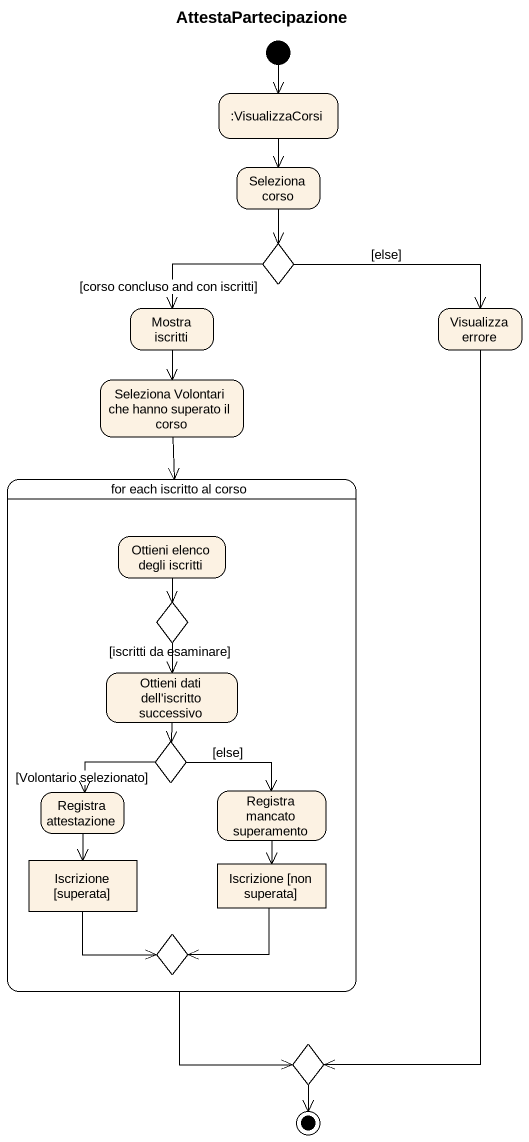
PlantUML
@startuml
title AttestaPartecipazione
hide empty description
state ":VisualizzaCorsi" as VisualizzaCorsi
state "Seleziona corso" as Seleziona_corso
state choice1 <<choice>>
state "Mostra iscritti" as Mostra_iscritti
state "Visualizza errore" as Visualizza_errore
state "Seleziona Volontari che hanno superato il corso" as Seleziona_Volontari_che
state "for each iscritto al corso" as for_each_iscritto_al_corso {
  state "Ottieni elenco degli iscritti" as Ottieni_elenco_degli
  state "[iscritti da esaminare]" as iscritti_da_esaminare <<choice>>
  state "Ottieni dati dell'iscritto successivo" as Ottieni_dati_dell_iscritto
  state choice2 <<choice>>
  state "Registra attestazione" as Registra_attestazione
  state "Registra mancato superamento" as Registra_mancato_superamento
  state "Iscrizione [superata]" as Iscrizione_superata <<object>>
  state "Iscrizione [non superata]" as Iscrizione_non_superata <<object>>
  state choice3 <<choice>>
}
state choice4 <<choice>>
[*] --> VisualizzaCorsi
VisualizzaCorsi --> Seleziona_corso
Seleziona_corso --> choice1
choice1 --> Mostra_iscritti : [corso concluso and con iscritti]
choice1 -right-> Visualizza_errore : [else]
Mostra_iscritti --> Seleziona_Volontari_che
Visualizza_errore --> choice4
Seleziona_Volontari_che --> for_each_iscritto_al_corso
for_each_iscritto_al_corso --> choice4
Ottieni_elenco_degli --> iscritti_da_esaminare
iscritti_da_esaminare --> Ottieni_dati_dell_iscritto
Ottieni_dati_dell_iscritto --> choice2
choice2 -left-> Registra_attestazione : [Volontario selezionato]
choice2 -right-> Registra_mancato_superamento : [else]
Registra_attestazione --> Iscrizione_superata
Registra_mancato_superamento --> Iscrizione_non_superata
Iscrizione_superata --> choice3
Iscrizione_non_superata --> choice3
choice4 --> [*]
@enduml
